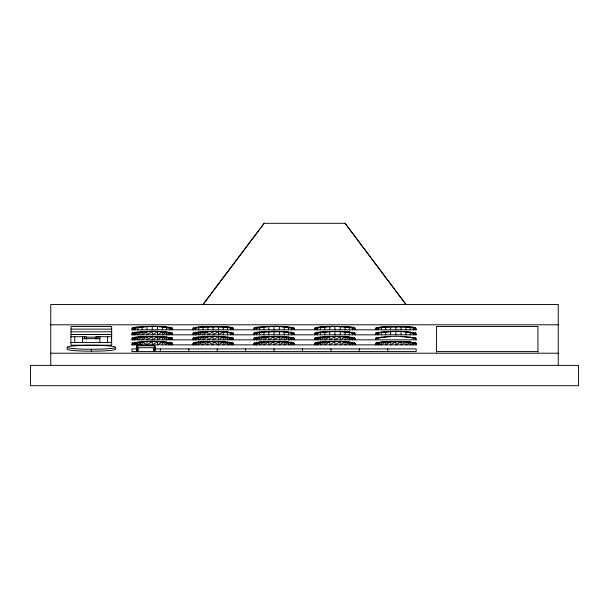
<?xml version="1.0" encoding="UTF-8"?>
<svg xmlns="http://www.w3.org/2000/svg" width="609" height="609" viewBox="0 0 609 609"><rect width="100%" height="100%" fill="white"/><g stroke="black" fill="none" stroke-linecap="round" stroke-linejoin="round"><path stroke-width="0.91" d="M166.607 336.983L166.607 339.837L169.797 338.178L169.827 337.333L169.827 339.837L169.797 338.178L166.607 337.515L152.25 336.495L146.997 336.549L146.997 339.837L152.25 336.549L157.503 336.549L171.86 337.736L172.553 338.162L172.553 339.837L171.86 338.985L166.607 336.983L152.25 336.549L134.673 337.333L131.947 338.162L131.947 339.837L416.153 339.837L416.153 338.162C403.067 335.704 388.633 335.704 375.547 338.162L375.547 339.837L376.179 338.977L381.401 337.485L390.552 336.625M157.503 336.549L157.503 339.837L162.397 336.716M162.397 336.99L162.397 339.837L166.607 337.515M218.403 329.804L218.403 326.523L198.793 326.949L192.847 328.137L192.847 329.804L193.54 328.959L198.793 326.949L198.793 329.804M223.297 329.804L223.297 326.69L203.003 326.964L195.603 328.152L195.573 329.804L195.573 327.299L195.603 328.152M227.507 329.804L227.507 326.949L207.897 326.637M223.297 326.964L230.727 327.299L230.727 329.804L230.727 327.299L218.403 326.637M401.103 329.804L401.103 326.523L381.493 326.949L375.547 328.137L375.547 329.804L376.24 328.959L381.493 326.949L381.493 329.804M405.997 329.804L405.997 326.69L385.703 326.964L378.303 328.152L378.273 329.804L378.273 327.299L378.303 328.152M410.207 329.804L410.207 326.949L390.597 326.637M405.997 326.964L413.427 327.299L413.427 329.804L413.427 327.299L401.103 326.637M131.947 329.804L131.947 328.137L134.673 327.299L134.673 329.804L134.673 327.299C147.18 326.477 160.319 325.328 172.553 328.137L172.553 329.804L171.86 328.959C159.314 325.465 145.186 325.465 132.64 328.959L131.947 329.804L416.153 329.804L416.153 328.137L413.427 327.299M131.947 339.837L134.703 338.178L137.893 337.515L134.673 339.837L134.673 337.333L152.25 336.495L152.25 339.837L157.503 336.663M195.573 339.837L195.573 337.333C208.08 336.503 221.219 335.361 233.453 338.162L233.453 339.837L232.76 338.985L227.507 336.983L227.507 339.837L230.697 338.178L230.727 337.333L230.727 339.837L230.697 338.178C218.593 336.001 205.408 335.201 193.54 338.985L192.847 339.837L192.847 338.162L195.573 337.333L195.573 339.837L198.793 337.515L207.897 336.663L213.15 336.495L213.15 339.837L218.403 336.663L227.507 337.515L223.297 339.837L223.297 336.716M227.507 342.532L213.15 341.512L195.573 342.342L195.573 344.854L195.573 342.342C208.08 341.52 221.219 340.378 233.453 343.179L233.453 344.854L230.697 343.202L223.297 341.733L223.297 344.854L227.507 342.532L230.727 342.342L230.727 344.854M256.503 328.152L256.473 329.804L256.473 327.299C268.98 326.477 282.119 325.328 294.353 328.137L294.353 329.804L293.66 328.959C281.114 325.465 266.986 325.465 254.44 328.959L253.747 329.804L253.747 328.137L254.44 327.703L256.473 327.299L256.503 328.152L259.693 326.949L259.693 329.804M291.627 339.837L291.627 337.333L291.597 338.178L284.197 336.716L279.303 336.663L274.05 339.837L274.05 336.495L268.797 336.663L263.903 339.837L263.903 336.716L259.693 337.515L256.473 339.837L256.473 337.333C268.98 336.503 282.119 335.361 294.353 338.162L294.353 339.837L293.66 338.985L288.407 336.983L288.407 339.837L291.627 338.193M317.373 339.837L317.373 337.333C329.88 336.511 343.042 335.285 355.253 338.162L355.253 339.837L354.56 338.985C342.022 335.483 327.878 335.483 315.34 338.985L314.647 339.837L314.647 338.162L317.373 337.333L317.373 339.837L320.593 337.515L324.803 336.716L324.803 339.837L329.697 336.663L334.95 336.495L334.95 339.837L340.203 336.663M320.593 342.532L317.373 344.854L317.373 342.342C329.88 341.52 343.019 340.378 355.253 343.179L355.253 344.854L354.56 344.001C342.007 340.621 327.848 340.279 315.34 344.001L314.647 344.854L314.647 343.179L317.373 342.342L334.95 341.512L334.95 344.854L340.203 341.687L345.097 341.733L345.097 344.854L349.307 342.532L352.527 342.342L352.527 344.854L352.527 342.342M416.153 344.854L415.46 344.001L410.207 341.999L405.997 342.014L401.103 344.854L401.103 341.565L390.597 341.565L381.493 342.532L378.303 343.202L375.547 344.854L375.547 343.179L378.273 342.342L378.273 344.854L378.273 342.342C390.78 341.52 403.919 340.378 416.153 343.179L416.153 344.854L131.947 344.854L131.947 343.179C145.033 340.682 159.467 340.682 172.553 343.179L172.553 344.854L171.86 344.001C159.322 340.56 145.17 340.385 132.64 344.001L131.947 344.854M134.703 333.146L137.893 331.966L137.893 334.821L142.103 331.943L146.997 331.532L146.997 334.821L152.25 331.494L152.25 334.821L157.503 331.608L162.397 331.699L162.397 334.821L166.607 332.468L169.827 332.316L169.797 333.146L166.607 334.821L166.607 331.966L162.397 331.943L157.503 334.821L157.503 331.532L146.997 331.608L142.103 334.821L142.103 331.699L137.893 332.468L134.673 334.821L134.673 332.316C147.18 331.486 160.319 330.344 172.553 333.153L172.553 334.821L171.86 333.96C159.33 330.413 145.17 330.413 132.64 333.96L131.947 334.821L416.153 334.821L416.153 333.153C403.067 330.649 388.633 330.649 375.547 333.153L375.547 334.821L376.24 333.96L381.493 331.966L381.493 334.821M230.697 333.085L230.727 332.316L230.727 334.821L230.697 333.085L223.297 331.844L218.403 334.821L218.403 331.494L213.15 334.821L213.15 331.38L207.897 331.494L203.003 334.821L203.003 331.699L198.793 332.385L195.573 334.821L195.573 332.316C208.088 331.441 221.219 330.306 233.453 333.153L233.453 334.821L232.76 333.93L227.507 331.966L213.15 331.38L207.897 334.821L207.897 331.494L223.297 331.699L223.297 334.821M256.503 333.146L256.473 334.821L256.473 332.316C268.98 331.486 282.119 330.344 294.353 333.153L294.353 334.821L293.66 333.96C281.13 330.421 266.97 330.36 254.44 333.96L253.747 334.821L253.747 333.153L254.44 332.72L256.473 332.316L256.503 333.146L259.693 331.966L259.693 334.821M317.403 333.146L317.373 334.821L317.373 332.316C329.88 331.486 343.019 330.344 355.253 333.153L355.253 334.821L354.56 333.96L349.307 331.966L334.95 331.494L324.803 331.943L317.403 333.146L314.647 334.821L314.647 333.153L317.373 332.316L317.403 333.146L320.593 331.966L320.593 334.821M378.303 333.146L378.273 334.821L378.273 332.316L378.303 333.146L385.703 331.699L385.703 334.821M169.827 327.299L169.827 329.804L169.827 327.299L166.607 327.49M169.827 342.342L169.827 344.854L166.607 342.532L169.827 342.342L169.827 344.854M230.727 342.342L230.697 343.202L227.507 344.854L227.507 341.999M291.627 327.299L291.627 329.804L291.627 327.299L288.407 327.49M279.303 341.565L279.303 344.854L284.197 342.014L288.407 341.999L288.407 344.854L291.597 343.202L291.627 342.342C279.12 341.52 265.981 340.378 253.747 343.179L253.747 344.854L256.503 343.202L263.903 341.733L284.197 341.733L284.197 344.854C287.037 342.776 291.056 341.284 294.353 343.179L294.353 344.854L291.627 342.342L291.627 344.854L291.597 343.202C280.049 340.408 268.127 342.052 256.473 342.342L256.473 344.854L254.44 344.001L254.44 342.745M317.373 327.299L317.373 329.804L317.373 327.299L334.95 326.462L352.527 327.299L352.527 329.804L352.527 327.299C340.02 326.477 326.881 325.328 314.647 328.137L314.647 329.804L317.403 328.152L324.803 326.69L324.803 329.804M352.527 337.333L352.527 339.837L352.527 337.333L349.307 337.515L345.097 339.837L345.097 336.716L334.95 336.549L329.697 339.837L329.697 336.549L324.803 336.99L320.593 339.837L320.593 336.983L317.403 338.178M291.627 332.316L291.627 334.821L291.627 332.316L288.407 332.468M352.497 333.146L352.527 332.316L352.527 334.821L352.497 333.146L349.307 332.468L340.203 331.532L329.697 331.608M416.153 334.821L413.397 333.146L413.427 332.316L413.427 334.821L413.397 333.146C403.173 330.542 392.013 331.403 381.493 332.468M376.179 338.977L376.24 337.736M413.427 342.776L413.427 344.854L413.427 342.342M139.484 344.854L139.598 343.43L142.103 344.854L142.103 341.733L137.893 342.532L134.673 342.342L134.673 344.854M378.181 338.178L378.273 337.333M381.401 337.485L381.493 336.983M132.64 344.854L134.673 343.21L137.094 344.854L137.893 341.999M261.307 227.104L264.169 223.305L203.003 304.515L260.165 228.619M195.603 333.085L207.897 331.532L203.003 331.844L198.793 334.821L198.793 331.966L193.54 333.93L192.847 334.821L192.847 333.153L195.573 332.316L195.573 334.821M284.197 336.716L284.197 339.837L288.407 337.515L284.197 336.99L279.303 339.837L279.303 336.549L274.05 336.549L268.797 339.837L268.797 336.549L263.903 336.99L259.693 339.837L259.693 336.983L254.44 338.985L253.747 339.837L253.747 338.162L256.473 337.333L256.473 339.837M193.54 329.804L194.553 328.563M218.403 341.687L203.003 341.733L195.603 343.202L192.847 344.854L192.847 343.179L195.573 342.342M416.153 343.179L415.46 344.001L415.46 342.745L413.427 343.21M193.54 334.821L195.573 333.1M132.64 334.821L134.673 333.161M132.64 339.837L134.673 338.193M193.54 339.837L195.573 338.193M193.54 344.854L195.573 343.21M254.44 339.837L256.473 338.193M315.34 339.837L317.373 338.193M315.34 344.854L317.373 343.21L315.34 342.745L315.34 344.001M376.24 329.804L378.273 328.167M376.24 344.854L378.273 343.21M259.693 342.532L256.473 344.854L256.473 342.342M203.003 336.99L198.793 339.837L198.793 336.983M263.903 342.014L259.693 344.854L259.693 341.999M324.803 342.014L320.593 344.854L320.593 341.999M378.303 343.202L381.493 344.854L385.703 342.014L405.997 341.733L405.997 344.854L410.207 342.532L413.397 343.202L410.207 344.854L410.207 341.999M146.997 336.663L142.103 339.837L142.103 336.716L146.997 336.549M207.897 336.663L203.003 339.837L203.003 336.716M268.797 341.687L263.903 344.854L263.903 341.733M329.697 341.687L324.803 344.854L324.803 341.733M390.597 341.687L385.703 344.854L385.703 341.733M134.673 334.821L134.673 332.316L131.947 333.153L131.947 334.821M134.673 342.342L134.703 343.202L137.094 344.854L142.103 342.014L146.997 344.854L152.25 341.573L162.397 341.733L162.397 344.854M274.05 341.573L268.797 344.854L268.797 341.565M395.85 341.573L390.597 344.854L390.597 341.565M157.503 341.687L152.25 344.854L152.25 341.512M279.303 341.687L274.05 344.854L274.05 341.512M223.297 336.99L218.403 339.837L218.403 336.549L213.15 336.549L207.897 339.837L207.897 336.549M162.397 342.014L166.607 344.854L166.607 341.999L162.397 342.014L157.503 344.854L157.503 341.565M218.403 344.854L223.297 342.014L218.403 341.565L218.403 344.854L213.15 341.573M385.703 342.014L381.493 341.999L379.902 342.867L378.273 342.342M288.407 339.837L291.597 338.178M352.497 338.178L349.307 339.837L349.307 336.983L345.097 336.99L340.203 339.837L340.203 336.549M352.497 343.202L349.307 344.854L349.307 341.999L345.097 342.014L340.203 344.854L340.203 341.565L334.95 341.573L329.697 344.854L329.697 341.565M227.507 344.854L230.727 343.21M195.603 338.178L198.648 336.998L198.793 337.515M134.703 328.152L137.893 326.949L137.893 329.804M135.457 343.042L137.094 344.854L139.537 344.146M291.627 328.167L293.66 327.703L293.66 328.959M256.503 338.178L268.797 336.663L284.197 336.99M137.893 327.49L142.103 326.69L142.103 329.804M198.793 327.49L203.003 326.69L203.003 329.804M259.693 327.49L263.903 326.69L263.903 329.804M381.493 327.49L385.703 326.69L385.703 329.804M259.693 332.468L263.903 331.699L263.903 334.821M320.593 332.468L324.803 331.699L324.803 334.821M142.103 326.964L146.997 326.523L146.997 329.804M203.003 326.964L207.897 326.523L207.897 329.804M263.903 326.964L268.797 326.523L268.797 329.804M142.103 342.014L146.997 341.565L146.997 344.854M324.803 326.964L329.697 326.523L329.697 329.804M385.703 326.964L390.597 326.523L390.597 329.804M324.803 331.943L329.697 331.532L329.697 334.821M385.703 331.943L390.597 331.532L390.597 334.821M263.903 331.943L284.197 331.699L284.197 334.821M146.997 326.637L157.503 326.523L157.503 329.804M268.797 326.637L279.303 326.523L279.303 329.804M329.697 326.637L340.203 326.523L340.203 329.804M390.597 331.608L401.103 331.532L401.103 334.821M146.997 341.687L152.25 341.573M162.397 326.964L166.607 326.949L166.607 329.804M284.197 326.964L288.407 326.949L288.407 329.804M345.097 326.964L349.307 326.949L349.307 329.804M263.903 223.313L345.097 223.305L405.997 304.508L345.097 223.313M50.753 324.795L558.247 324.795M71.047 329.126L111.653 329.134M71.047 331.806L111.653 331.806M111.653 334.486L71.047 334.486L111.653 334.486L111.653 335.49M86.158 337.165L96.542 337.165M82.466 338.65L99.868 338.65M111.653 342.517L70.872 342.517L70.872 336.716L86.333 336.716L86.333 339.205M136.233 347.709L136.72 347.709M137.094 347.709L154.701 347.709M155.082 347.709L155.569 347.709M136.69 348.896L131.947 348.896L131.947 351.576L416.153 351.576L416.153 348.896L154.686 348.896M436.447 351.583L537.953 351.583M50.753 353.212L558.247 353.212M284.197 331.943L288.407 331.966L288.407 334.821M340.203 326.637L345.097 326.69L345.097 329.804M279.303 326.637L284.197 326.69L284.197 329.804M157.503 326.637L162.397 326.69L162.397 329.804M401.103 331.608L405.997 331.699L405.997 334.821M401.148 336.625L410.299 337.485L415.521 338.977L416.153 339.837M410.207 342.532L401.103 341.687L395.85 344.854L395.85 341.512M405.997 331.943L413.397 333.146M352.527 327.299L355.253 328.137L355.253 329.804L352.497 328.152L349.307 327.49M230.727 327.299L233.453 328.137L233.453 329.804L230.697 328.152L227.507 327.49M410.207 327.49L413.397 328.152L416.153 329.804M291.597 343.202L293.66 344.001L293.66 342.745M195.603 343.202L198.793 344.854L198.793 341.999M198.793 342.532L203.003 344.854L203.003 341.733M203.003 342.014L207.897 344.854L207.897 341.565M207.897 341.687L213.15 344.854L213.15 341.512M169.827 343.21L171.86 344.854M136.264 342.875L137.094 344.854M355.253 344.854L354.56 342.745L354.56 344.001M410.207 336.983L410.299 337.485M413.427 337.333L413.519 338.178M415.46 337.736L415.521 338.977M169.797 333.146L169.827 334.821L169.827 332.316M558.247 365.392L558.247 304.492L50.753 304.546L50.753 365.392M537.953 352.101L537.953 326.462L436.447 326.462L436.447 352.101M415.46 327.703L415.46 328.959M415.46 332.72L415.46 333.96M410.207 331.966L410.207 334.821M395.85 326.462L395.85 329.804M395.85 331.479L395.85 334.821M387.727 348.896L387.727 351.576M381.493 341.999L381.493 344.854M376.24 327.703L376.24 328.959M376.24 332.72L376.24 333.96M376.24 342.745L376.24 344.001M359.31 348.896L359.31 351.576M354.56 327.703L354.56 328.959M354.56 332.72L354.56 333.96M354.56 337.736L354.56 338.985M349.307 331.966L349.307 334.821M345.097 331.699L345.097 334.821M340.203 331.532L340.203 334.821M334.95 326.462L334.95 329.804M334.95 331.479L334.95 334.821M330.893 348.896L330.893 351.576M320.593 326.949L320.593 329.804M317.373 342.342L317.373 344.854M315.34 327.703L315.34 328.959M315.34 332.72L315.34 333.96M315.34 337.736L315.34 338.985M302.467 348.896L302.467 351.576M293.66 332.72L293.66 333.96M293.66 337.736L293.66 338.985M279.303 331.532L279.303 334.821M274.05 326.462L274.05 329.804M274.05 331.479L274.05 334.821M274.05 348.896L274.05 351.576M268.797 331.532L268.797 334.821M254.44 327.703L254.44 328.959M254.44 332.72L254.44 333.96M254.44 337.736L254.44 338.985M245.633 348.896L245.633 351.576M232.76 327.703L232.76 328.959M232.76 332.72L232.76 333.93M232.76 337.736L232.76 338.985M232.76 342.745L232.76 344.001M227.507 331.966L227.507 334.821M217.207 348.896L217.207 351.576M213.15 326.462L213.15 329.804M193.54 327.703L193.54 328.959M193.54 332.72L193.54 333.93M193.54 337.736L193.54 338.985M193.54 342.745L193.54 344.001M188.79 348.896L188.79 351.576M171.86 327.703L171.86 328.959M171.86 332.72L171.86 333.96M171.86 337.736L171.86 338.985M171.86 342.745L171.86 344.001M160.373 348.896L160.373 351.576M155.082 351.576L155.082 345.775L136.72 345.775L136.72 351.576M154.701 345.775L154.701 351.576M153.635 347.709L153.635 351.576M152.25 326.462L152.25 329.804M138.167 347.709L138.167 351.576M137.094 345.775L137.094 351.576M134.673 337.333L134.673 339.837M132.64 327.703L132.64 329.804M132.64 332.72L132.64 333.96M132.64 337.736L132.64 338.985M132.64 342.745L132.64 344.001M115.52 347.275L115.52 349.201A24.17 1.987 0 0 1 91.35 351.187A24.17 1.987 0 0 1 67.18 349.201L67.18 347.275M111.47 342.517L111.47 336.716L96.001 336.716L96.001 339.205M107.603 336.716L107.603 342.517M99.868 336.716L99.868 342.517M97.935 336.716L97.935 338.65M91.35 349.262L91.35 351.187M84.4 336.716L84.4 338.65M82.466 336.716L82.466 342.517M74.74 336.716L74.74 342.517M71.047 337.165L71.047 326.454L111.653 326.454L111.653 345.196L71.047 345.196L71.047 342.517M142.103 336.99L137.893 339.837L137.893 336.983L142.103 336.99M578.55 365.392L30.45 365.392L30.45 385.695L578.55 385.695L578.55 365.392M74.26 348.683A24.17 1.987 0 0 0 114.69 347.792A24.17 1.987 0 0 0 85.093 345.364A24.17 1.987 0 0 0 74.26 348.683"/></g></svg>
